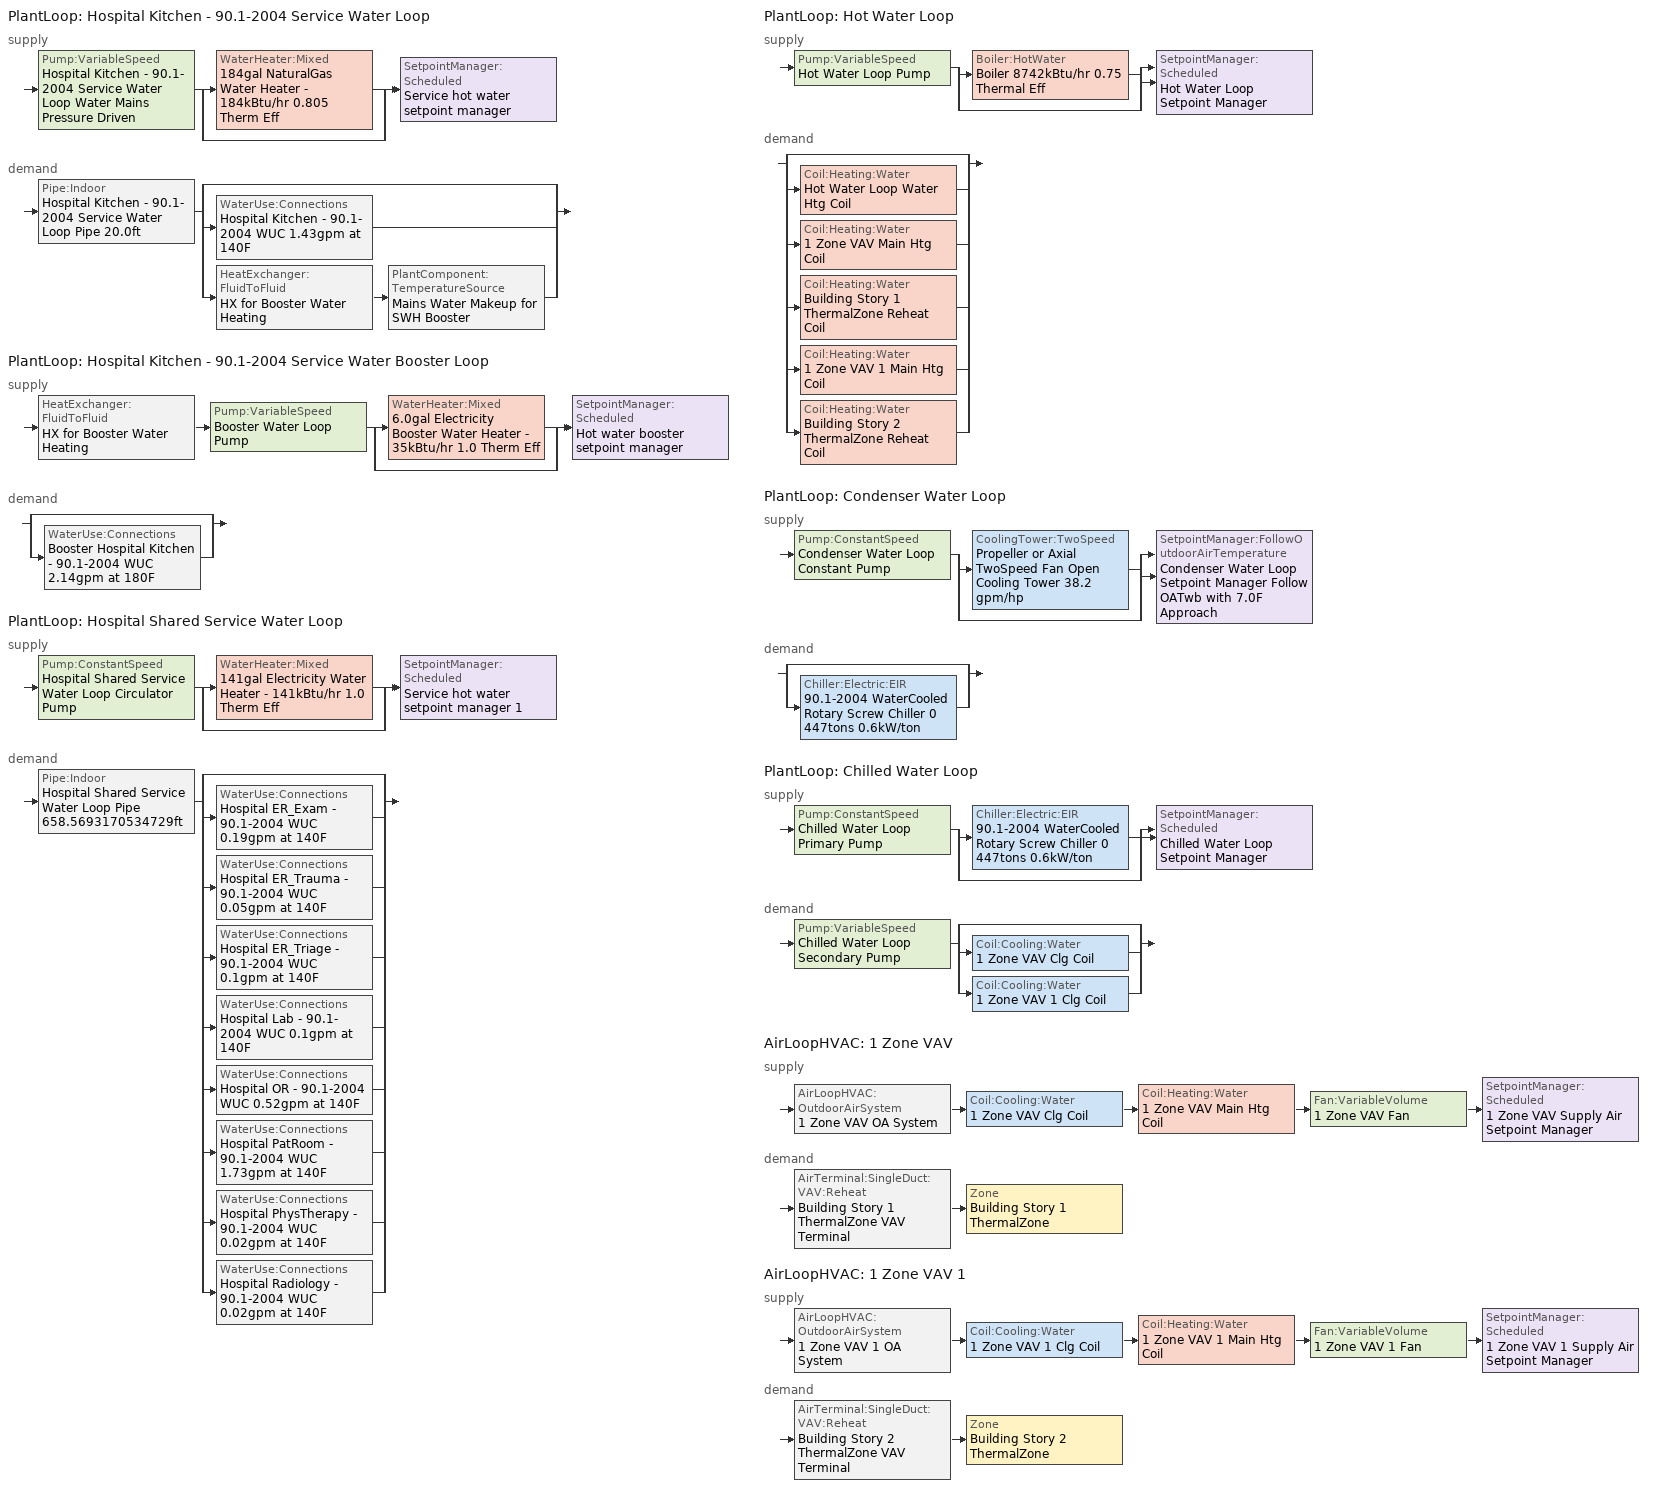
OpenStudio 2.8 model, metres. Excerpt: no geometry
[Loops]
PlantLoop 'Hospital Kitchen - 90.1-2004 Service Water Loop'
 supply: Pump:VariableSpeed 'Hospital Kitchen - 90.1-2004 Service Water Loop Water Mains Pressure Driven' > split
  | WaterHeater:Mixed '184gal NaturalGas Water Heater - 184kBtu/hr 0.805 Therm Eff'
  | bypass
  join > SetpointManager:Scheduled 'Service hot water setpoint manager'
 demand: Pipe:Indoor 'Hospital Kitchen - 90.1-2004 Service Water Loop Pipe 20.0ft' > split
  | bypass
  | WaterUse:Connections 'Hospital Kitchen - 90.1-2004 WUC 1.43gpm at 140F'
  | HeatExchanger:FluidToFluid 'HX for Booster Water Heating' > PlantComponent:TemperatureSource 'Mains Water Makeup for SWH Booster'
PlantLoop 'Hospital Kitchen - 90.1-2004 Service Water Booster Loop'
 supply: HeatExchanger:FluidToFluid 'HX for Booster Water Heating' > Pump:VariableSpeed 'Booster Water Loop Pump' > split
  | WaterHeater:Mixed '6.0gal Electricity Booster Water Heater - 35kBtu/hr 1.0 Therm Eff'
  | bypass
  join > SetpointManager:Scheduled 'Hot water booster setpoint manager'
 demand: split
  | bypass
  | WaterUse:Connections 'Booster Hospital Kitchen - 90.1-2004 WUC 2.14gpm at 180F'
PlantLoop 'Hospital Shared Service Water Loop'
 supply: Pump:ConstantSpeed 'Hospital Shared Service Water Loop Circulator Pump' > split
  | WaterHeater:Mixed '141gal Electricity Water Heater - 141kBtu/hr 1.0 Therm Eff'
  | bypass
  join > SetpointManager:Scheduled 'Service hot water setpoint manager 1'
 demand: Pipe:Indoor 'Hospital Shared Service Water Loop Pipe 658.5693170534729ft' > split
  | bypass
  | WaterUse:Connections 'Hospital ER_Exam - 90.1-2004 WUC 0.19gpm at 140F'
  | WaterUse:Connections 'Hospital ER_Trauma - 90.1-2004 WUC 0.05gpm at 140F'
  | WaterUse:Connections 'Hospital ER_Triage - 90.1-2004 WUC 0.1gpm at 140F'
  | WaterUse:Connections 'Hospital Lab - 90.1-2004 WUC 0.1gpm at 140F'
  | WaterUse:Connections 'Hospital OR - 90.1-2004 WUC 0.52gpm at 140F'
  | WaterUse:Connections 'Hospital PatRoom - 90.1-2004 WUC 1.73gpm at 140F'
  | WaterUse:Connections 'Hospital PhysTherapy - 90.1-2004 WUC 0.02gpm at 140F'
  | WaterUse:Connections 'Hospital Radiology - 90.1-2004 WUC 0.02gpm at 140F'
PlantLoop 'Hot Water Loop'
 supply: Pump:VariableSpeed 'Hot Water Loop Pump' > split
  | Boiler:HotWater 'Boiler 8742kBtu/hr 0.75 Thermal Eff'
  | bypass
  join > SetpointManager:Scheduled 'Hot Water Loop Setpoint Manager'
 demand: split
  | bypass
  | Coil:Heating:Water 'Hot Water Loop Water Htg Coil'
  | Coil:Heating:Water '1 Zone VAV Main Htg Coil'
  | Coil:Heating:Water 'Building Story 1 ThermalZone Reheat Coil'
  | Coil:Heating:Water '1 Zone VAV 1 Main Htg Coil'
  | Coil:Heating:Water 'Building Story 2 ThermalZone Reheat Coil'
PlantLoop 'Condenser Water Loop'
 supply: Pump:ConstantSpeed 'Condenser Water Loop Constant Pump' > split
  | CoolingTower:TwoSpeed 'Propeller or Axial TwoSpeed Fan Open Cooling Tower 38.2 gpm/hp'
  | bypass
  join > SetpointManager:FollowOutdoorAirTemperature 'Condenser Water Loop Setpoint Manager Follow OATwb with 7.0F Approach'
 demand: split
  | bypass
  | Chiller:Electric:EIR '90.1-2004 WaterCooled  Rotary Screw Chiller 0 447tons 0.6kW/ton'
PlantLoop 'Chilled Water Loop'
 supply: Pump:ConstantSpeed 'Chilled Water Loop Primary Pump' > split
  | Chiller:Electric:EIR '90.1-2004 WaterCooled  Rotary Screw Chiller 0 447tons 0.6kW/ton'
  | bypass
  join > SetpointManager:Scheduled 'Chilled Water Loop Setpoint Manager'
 demand: Pump:VariableSpeed 'Chilled Water Loop Secondary Pump' > split
  | bypass
  | Coil:Cooling:Water '1 Zone VAV Clg Coil'
  | Coil:Cooling:Water '1 Zone VAV 1 Clg Coil'
AirLoopHVAC '1 Zone VAV'
 supply: AirLoopHVAC:OutdoorAirSystem '1 Zone VAV OA System' > Coil:Cooling:Water '1 Zone VAV Clg Coil' > Coil:Heating:Water '1 Zone VAV Main Htg Coil' > Fan:VariableVolume '1 Zone VAV Fan' > SetpointManager:Scheduled '1 Zone VAV Supply Air Setpoint Manager'
 demand: AirTerminal:SingleDuct:VAV:Reheat 'Building Story 1 ThermalZone VAV Terminal' > Zone 'Building Story 1 ThermalZone'
AirLoopHVAC '1 Zone VAV 1'
 supply: AirLoopHVAC:OutdoorAirSystem '1 Zone VAV 1 OA System' > Coil:Cooling:Water '1 Zone VAV 1 Clg Coil' > Coil:Heating:Water '1 Zone VAV 1 Main Htg Coil' > Fan:VariableVolume '1 Zone VAV 1 Fan' > SetpointManager:Scheduled '1 Zone VAV 1 Supply Air Setpoint Manager'
 demand: AirTerminal:SingleDuct:VAV:Reheat 'Building Story 2 ThermalZone VAV Terminal' > Zone 'Building Story 2 ThermalZone'
[Construction]
Uninsulated copper pipe 0.75in type L: Copper pipe 0.75in type L
Uninsulated copper pipe 0.75in type L 1: Copper pipe 0.75in type L 1
[Material] Roughness=Smooth; Thickness {m}=0.001143; Conductivity {W/m-K}=386; Density {kg/m3}=8906.27; Specific Heat {J/kg-K}=385.1856; Thermal Absorptance=0.9; Solar Absorptance=0.7; Visible Absorptance=0.7
Copper pipe 0.75in type L; Copper pipe 0.75in type L 1
[WaterUse:Connections]
Name | Water Use Equipment Name 1
Hospital ER_Exam - 90.1-2004 WUC 0.19gpm at 140F | Hospital ER_Exam - 90.1-2004 Service Water Use 0.19gpm at 140F
Hospital ER_Trauma - 90.1-2004 WUC 0.05gpm at 140F | Hospital ER_Trauma - 90.1-2004 Service Water Use 0.05gpm at 140F
Hospital ER_Triage - 90.1-2004 WUC 0.1gpm at 140F | Hospital ER_Triage - 90.1-2004 Service Water Use 0.1gpm at 140F
Booster Hospital Kitchen - 90.1-2004 WUC 2.14gpm at 180F | Booster Hospital Kitchen - 90.1-2004 Service Water Use 2.14gpm at 180F
Hospital Kitchen - 90.1-2004 WUC 1.43gpm at 140F | Hospital Kitchen - 90.1-2004 Service Water Use 1.43gpm at 140F
Hospital Lab - 90.1-2004 WUC 0.1gpm at 140F | Hospital Lab - 90.1-2004 Service Water Use 0.1gpm at 140F
Hospital OR - 90.1-2004 WUC 0.52gpm at 140F | Hospital OR - 90.1-2004 Service Water Use 0.52gpm at 140F
Hospital PatRoom - 90.1-2004 WUC 1.73gpm at 140F | Hospital PatRoom - 90.1-2004 Service Water Use 1.73gpm at 140F
Hospital PhysTherapy - 90.1-2004 WUC 0.02gpm at 140F | Hospital PhysTherapy - 90.1-2004 Service Water Use 0.02gpm at 140F
Hospital Radiology - 90.1-2004 WUC 0.02gpm at 140F | Hospital Radiology - 90.1-2004 Service Water Use 0.02gpm at 140F
[WaterUse:Equipment:Definition] Sensible Fraction Schedule=Fraction Sensible - 0.2; Latent Fraction Schedule=Fraction Latent - 0.05
Name | Peak Flow Rate {m3/s} | Target Temperature Schedule
Hospital ER_Exam - 90.1-2004 Service Water Use Def 0.19gpm | 1.19498e-05 | Mixed Water At Faucet Temp - 140F
Hospital ER_Trauma - 90.1-2004 Service Water Use Def 0.05gpm | 3.01763e-06 | Mixed Water At Faucet Temp - 140F 1
Hospital ER_Triage - 90.1-2004 Service Water Use Def 0.1gpm | 6.03526e-06 | Mixed Water At Faucet Temp - 140F 2
Booster Hospital Kitchen - 90.1-2004 Service Water Use Def 2.14gpm | 0.000134924 | Mixed Water At Faucet Temp - 180F
Hospital Kitchen - 90.1-2004 Service Water Use Def 1.43gpm | 8.99495e-05 | Mixed Water At Faucet Temp - 140F 3
Hospital Lab - 90.1-2004 Service Water Use Def 0.1gpm | 5.99714e-06 | Mixed Water At Faucet Temp - 140F 4
Hospital OR - 90.1-2004 Service Water Use Def 0.52gpm | 3.29525e-05 | Mixed Water At Faucet Temp - 140F 5
Hospital PatRoom - 90.1-2004 Service Water Use Def 1.73gpm | 0.000109281 | Mixed Water At Faucet Temp - 140F 6
Hospital PhysTherapy - 90.1-2004 Service Water Use Def 0.02gpm | 1.48824e-06 | Mixed Water At Faucet Temp - 140F 7
Hospital Radiology - 90.1-2004 Service Water Use Def 0.02gpm | 1.49674e-06 | Mixed Water At Faucet Temp - 140F 8
[WaterUse:Equipment]
Name | Water Use Equipment Definition | Flow Rate Fraction Schedule
Hospital ER_Exam - 90.1-2004 Service Water Use 0.19gpm at 140F | Hospital ER_Exam - 90.1-2004 Service Water Use Def 0.19gpm | Hospital BLDG_SWH_EXTD_SCH
Hospital ER_Trauma - 90.1-2004 Service Water Use 0.05gpm at 140F | Hospital ER_Trauma - 90.1-2004 Service Water Use Def 0.05gpm | Hospital BLDG_SWH_EXTD_SCH
Hospital ER_Triage - 90.1-2004 Service Water Use 0.1gpm at 140F | Hospital ER_Triage - 90.1-2004 Service Water Use Def 0.1gpm | Hospital BLDG_SWH_EXTD_SCH
Booster Hospital Kitchen - 90.1-2004 Service Water Use 2.14gpm at 180F | Booster Hospital Kitchen - 90.1-2004 Service Water Use Def 2.14gpm | Hospital BLDG_SWH_EXTD_SCH
Hospital Kitchen - 90.1-2004 Service Water Use 1.43gpm at 140F | Hospital Kitchen - 90.1-2004 Service Water Use Def 1.43gpm | Hospital BLDG_SWH_EXTD_SCH
Hospital Lab - 90.1-2004 Service Water Use 0.1gpm at 140F | Hospital Lab - 90.1-2004 Service Water Use Def 0.1gpm | Hospital BLDG_SWH_SCH
Hospital OR - 90.1-2004 Service Water Use 0.52gpm at 140F | Hospital OR - 90.1-2004 Service Water Use Def 0.52gpm | Hospital BLDG_SWH_SCH
Hospital PatRoom - 90.1-2004 Service Water Use 1.73gpm at 140F | Hospital PatRoom - 90.1-2004 Service Water Use Def 1.73gpm | Hospital BLDG_SWH_EXTD_SCH
Hospital PhysTherapy - 90.1-2004 Service Water Use 0.02gpm at 140F | Hospital PhysTherapy - 90.1-2004 Service Water Use Def 0.02gpm | Hospital BLDG_SWH_SCH
Hospital Radiology - 90.1-2004 Service Water Use 0.02gpm at 140F | Hospital Radiology - 90.1-2004 Service Water Use Def 0.02gpm | Hospital BLDG_SWH_EXTD_SCH
[PlantLoop] Glycol Concentration=0; Plant Loop Volume {m3}=Autocalculate; Load Distribution Scheme=Optimal
Name | Maximum Loop Temperature {C} | Minimum Loop Temperature {C} | Fluid Type | Common Pipe Simulation
Hospital Kitchen - 90.1-2004 Service Water Loop; Hospital Shared Service Water Loop | 60 | 10
Hospital Kitchen - 90.1-2004 Service Water Booster Loop
Hot Water Loop |  | 10 | Water
Condenser Water Loop | 80 | 5
Chilled Water Loop | 40 | 1 |  | CommonPipe
[Sizing:Plant] Sizing Option=NonCoincident; Zone Timesteps in Averaging Window=1; Coincident Sizing Factor Mode=None
Name | Loop Type | Design Loop Exit Temperature {C} | Loop Design Temperature Difference {deltaC}
Hospital Kitchen - 90.1-2004 Service Water Loop; Hospital Shared Service Water Loop | Heating | 60 | 5
Hospital Kitchen - 90.1-2004 Service Water Booster Loop | Heating | 82.2222 | 5
Hot Water Loop | Heating | 82.2222 | 11.1111
Condenser Water Loop | Condenser | 29.4444 | 5.55556
Chilled Water Loop | Cooling | 6.66667 | 5.61111
[SetpointManager:Scheduled] Control Variable=Temperature
Name | Schedule | Setpoint Node or NodeList
Service hot water setpoint manager | Service Water Loop Temp - 140F | Hospital Kitchen - 90.1-2004 Service Water Loop Supply Outlet Node
Hot water booster setpoint manager | Service Water Booster Temp - 180.00000000000006F | Hospital Kitchen - 90.1-2004 Service Water Booster Loop Supply Outlet Node
Service hot water setpoint manager 1 | Service Water Loop Temp - 140F 1 | Hospital Shared Service Water Loop Supply Outlet Node
Hot Water Loop Setpoint Manager | Hot Water Loop Temp - 180F | Hot Water Loop Supply Outlet Node
Chilled Water Loop Setpoint Manager | Chilled Water Loop Temp - 44F | Chilled Water Loop Supply Outlet Node
1 Zone VAV Supply Air Setpoint Manager | Supply Air Temp - 55.0F | 1 Zone VAV Supply Outlet Node
1 Zone VAV 1 Supply Air Setpoint Manager | Supply Air Temp - 55.0F 1 | 1 Zone VAV 1 Supply Outlet Node
[Pump:VariableSpeed] Skin Loss Radiative Fraction=0.5; Design Power Sizing Method=PowerPerFlowPerPressure; Design Electric Power per Unit Flow Rate {W/(m3/s)}=348701.1; Design Shaft Power per Unit Flow Rate per Unit Head {W-s/m3-Pa}=1.28205; Design Minimum Flow Rate Fraction=0
Name | Rated Pump Head {Pa} | Motor Efficiency | Pump Control Type | Rated Power Consumption {W} | Minimum Flow Rate {m3/s} | Fraction of Motor Inefficiencies to Fluid Stream | Coefficient 1 of the Part Load Performance Curve | Coefficient 2 of the Part Load Performance Curve | Coefficient 3 of the Part Load Performance Curve | Coefficient 4 of the Part Load Performance Curve
Hospital Kitchen - 90.1-2004 Service Water Loop Water Mains Pressure Driven | 0.001 | 0.825 | Continuous
Booster Water Loop Pump | 0 | 1 | Continuous | 0 | 0
Hot Water Loop Pump | 179344 | 0.91 | Intermittent
Chilled Water Loop Secondary Pump | 134508 | 0.91 | Intermittent |  |  | 0 | 0 | 0.0205 | 0.4101 | 0.5753
[WaterHeater:Mixed] Deadband Temperature Difference {deltaC}=2; Heater Control Type=Cycle; Off Cycle Parasitic Fuel Consumption Rate {W}=0; Off Cycle Parasitic Heat Fraction to Tank=0; On Cycle Parasitic Fuel Consumption Rate {W}=0; On Cycle Parasitic Heat Fraction to Tank=0; Ambient Temperature Indicator=Schedule; Use Side Effectiveness=1; Source Side Effectiveness=1; Use Side Design Flow Rate {m3/s}=autosize; Source Side Design Flow Rate {m3/s}=autosize; Indirect Water Heating Recovery Time {hr}=1.5; Source Side Flow Control Mode=IndirectHeatPrimarySetpoint
Name | Tank Volume {m3} | Setpoint Temperature Schedule | Maximum Temperature Limit {C} | Heater Maximum Capacity {W} | Heater Fuel Type | Heater Thermal Efficiency | Off Cycle Parasitic Fuel Type | On Cycle Parasitic Fuel Type | Ambient Temperature Schedule | Off Cycle Loss Coefficient to Ambient Temperature {W/K} | On Cycle Loss Coefficient to Ambient Temperature {W/K}
184gal NaturalGas Water Heater - 184kBtu/hr 0.805 Therm Eff | 0.697019 | Service Water Loop Temp - 140F | 60 | 53964 | NaturalGas | 0.805419 | NaturalGas | NaturalGas | Water Heater Ambient Temp Schedule - 71.6f | 9.39882 | 9.39882
6.0gal Electricity Booster Water Heater - 35kBtu/hr 1.0 Therm Eff | 0.0227125 | Service Water Booster Temp - 180.00000000000006F | 82.2222 | 10361.1 | Electricity | 1 | Electricity | Electricity | Water Heater Ambient Temp Schedule - 71.6 | 2.26162 | 2.26162
141gal Electricity Water Heater - 141kBtu/hr 1.0 Therm Eff | 0.533809 | Service Water Loop Temp - 140F 1 | 60 | 41328.1 | Electricity | 1 | Electricity | Electricity | Water Heater Ambient Temp Schedule - 71.6f 1 | 3.28294 | 3.28294
[Pipe:Indoor] Environment Type=Schedule; Pipe Inside Diameter {m}=0.019939
Name | Construction | Ambient Temperature Schedule | Ambient Air Velocity Schedule | Pipe Length {m}
Hospital Kitchen - 90.1-2004 Service Water Loop Pipe 20.0ft | Uninsulated copper pipe 0.75in type L | Hospital Kitchen - 90.1-2004 Service Water Loop Piping Air Temp - 70F | Hospital Kitchen - 90.1-2004 Service Water Loop Piping Air Velocity - 0.67mph | 6.096
Hospital Shared Service Water Loop Pipe 658.5693170534729ft | Uninsulated copper pipe 0.75in type L 1 | Hospital Shared Service Water Loop Piping Air Temp - 70F | Hospital Shared Service Water Loop Piping Air Velocity - 0.67mph | 200.732
[HeatExchanger:FluidToFluid]
HX for Booster Water Heating: Loop Demand Side Design Flow Rate {m3/s}=autosize; Loop Supply Side Design Flow Rate {m3/s}=autosize; Heat Exchange Model Type=Ideal; Heat Exchanger U-Factor Times Area Value {W/K}=autosize; Control Type=UncontrolledOn; Minimum Temperature Difference to Activate Heat Exchanger {deltaC}=0.01; Heat Transfer Metering End Use Type=LoopToLoop; Component Override Cooling Control Temperature Mode=Loop; Sizing Factor=1; Operation Minimum Temperature Limit {C}=0; Operation Maximum Temperature Limit {C}=100
[PlantComponent:TemperatureSource]
Mains Water Makeup for SWH Booster: Design Volume Flow Rate {m3/s}=autosize; Temperature Specification Type=Scheduled; Source Temperature {C}=8; Source Temperature Schedule=Mains Water Temperature
[Pump:ConstantSpeed] Rated Flow Rate {m3/s}=autosize; Rated Power Consumption {W}=autosize; Fraction of Motor Inefficiencies to Fluid Stream=0; Pump Control Type=Intermittent; Design Power Sizing Method=PowerPerFlowPerPressure; Design Electric Power per Unit Flow Rate {W/(m3/s)}=348701.1; Design Shaft Power per Unit Flow Rate per Unit Head {W-s/m3-Pa}=1.28205
Name | Rated Pump Head {Pa} | Motor Efficiency
Hospital Shared Service Water Loop Circulator Pump | 29890.7 | 0.825
Condenser Water Loop Constant Pump | 148557 | 0.924
Chilled Water Loop Primary Pump | 44836 | 0.895
[Sizing:Zone] Zone Cooling Design Supply Air Temperature Input Method=SupplyAirTemperature; Zone Cooling Design Supply Air Temperature Difference {deltaC}=11.11; Zone Heating Design Supply Air Temperature Input Method=SupplyAirTemperature; Zone Heating Design Supply Air Temperature Difference {deltaC}=11.11; Zone Heating Design Supply Air Humidity Ratio {kg-H2O/kg-air}=0.008; Heating Design Air Flow Method=DesignDay; Account for Dedicated Outdoor Air System=No; Dedicated Outdoor Air System Control Strategy=NeutralSupplyAir; Dedicated Outdoor Air Low Setpoint Temperature for Design {C}=autosize; Dedicated Outdoor Air High Setpoint Temperature for Design {C}=autosize
Name | Zone Cooling Design Supply Air Temperature {C} | Zone Heating Design Supply Air Temperature {C} | Zone Cooling Design Supply Air Humidity Ratio {kg-H2O/kg-air} | Cooling Design Air Flow Method
Building Story 1 ThermalZone; Building Story 2 ThermalZone | 12.7778 | 40 | 0.0085 | DesignDayWithLimit
Building Story 3 ThermalZone | 13.8889 | 50 | 0.008 | DesignDay
[Zone equipment]
Building Story 1 ThermalZone: Building Story 1 ThermalZone VAV Terminal
Building Story 2 ThermalZone: Building Story 2 ThermalZone VAV Terminal
Building Story 3 ThermalZone: Building Story 3 ThermalZone PTAC
[Boiler:HotWater]
Boiler 8742kBtu/hr 0.75 Thermal Eff: Fuel Type=NaturalGas; Nominal Thermal Efficiency=0.75; Efficiency Curve Temperature Evaluation Variable=LeavingBoiler; Normalized Boiler Efficiency Curve=Boiler with No Minimum Turndown; Design Water Outlet Temperature {C}=82.2222; Minimum Part Load Ratio=0; Maximum Part Load Ratio=1.2; Optimum Part Load Ratio=1; Water Outlet Upper Temperature Limit {C}=95; Boiler Flow Mode=LeavingSetpointModulated; Parasitic Electric Load {W}=0; Sizing Factor=1
[Fan:ConstantVolume]
Building Story 3 ThermalZone PTAC Fan: Availability Schedule=Always On Discrete; Fan Total Efficiency=0.1595; Pressure Rise {Pa}=331.288; Maximum Flow Rate {m3/s}=AutoSize; Motor Efficiency=0.29; Motor In Airstream Fraction=1
[Coil:Heating:Water] Availability Schedule=Always On Discrete; Rated Inlet Water Temperature {C}=82.2222; Rated Outlet Water Temperature {C}=71.1111
Name | Rated Inlet Air Temperature {C} | Rated Outlet Air Temperature {C}
Hot Water Loop Water Htg Coil | 16.6 | 32.2
1 Zone VAV Main Htg Coil; 1 Zone VAV 1 Main Htg Coil | 7.22222 | 12.7778
Building Story 1 ThermalZone Reheat Coil; Building Story 2 ThermalZone Reheat Coil | 12.7778 | 40
[Controller:WaterCoil] Minimum Actuated Flow {m3/s}=0
Name | Water Coil | Action | Controller Convergence Tolerance {deltaC}
Hot Water Loop Water Htg Coil Controller | Hot Water Loop Water Htg Coil | Normal | 0.0001
1 Zone VAV Main Htg Coil Controller | 1 Zone VAV Main Htg Coil | Normal | 0.0001
1 Zone VAV Clg Coil Controller | 1 Zone VAV Clg Coil | Reverse
Building Story 1 ThermalZone Reheat Coil Controller | Building Story 1 ThermalZone Reheat Coil | Normal | 0.0001
1 Zone VAV 1 Main Htg Coil Controller | 1 Zone VAV 1 Main Htg Coil | Normal | 0.0001
1 Zone VAV 1 Clg Coil Controller | 1 Zone VAV 1 Clg Coil | Reverse
Building Story 2 ThermalZone Reheat Coil Controller | Building Story 2 ThermalZone Reheat Coil | Normal | 0.0001
[Coil:Cooling:DX:SingleSpeed]
Building Story 3 ThermalZone PTAC 1spd DX AC Clg Coil 2416kBtu/hr 9.3EER: Availability Schedule=Always On Discrete; Rated Total Cooling Capacity {W}=autosize; Rated Sensible Heat Ratio=autosize; Rated COP {W/W}=3.23448; Rated Air Flow Rate {m3/s}=autosize; Rated Evaporator Fan Power Per Volume Flow Rate {W/(m3/s)}=773.3; Total Cooling Capacity Function of Temperature Curve=PSZ-Fine Storage DX Coil Cap-FT; Total Cooling Capacity Function of Flow Fraction Curve=DX Coil Cap-FF; Energy Input Ratio Function of Temperature Curve=PSZ-AC DX Coil EIR-FT; Energy Input Ratio Function of Flow Fraction Curve=Split DX Coil EIR-FF; Part Load Fraction Correlation Curve=HPACCOOLPLFFPLR; Condenser Type=AirCooled; Evaporative Condenser Effectiveness=0; Evaporative Condenser Air Flow Rate {m3/s}=Autosize; Evaporative Condenser Pump Rated Power Consumption {W}=Autosize; Crankcase Heater Capacity {W}=0; Maximum Outdoor Dry-Bulb Temperature for Crankcase Heater Operation {C}=0; Basin Heater Capacity {W/K}=0; Basin Heater Setpoint Temperature {C}=10
[ZoneHVAC:PackagedTerminalAirConditioner]
Building Story 3 ThermalZone PTAC: Availability Schedule=Always On Discrete; Supply Air Flow Rate During Cooling Operation {m3/s}=Autosize; Supply Air Flow Rate During Heating Operation {m3/s}=Autosize; Supply Air Flow Rate When No Cooling or Heating is Needed {m3/s}=Autosize; Outdoor Air Flow Rate During Cooling Operation {m3/s}=Autosize; Outdoor Air Flow Rate During Heating Operation {m3/s}=Autosize; Outdoor Air Flow Rate When No Cooling or Heating is Needed {m3/s}=Autosize; Supply Air Fan=Building Story 3 ThermalZone PTAC Fan; Heating Coil=Hot Water Loop Water Htg Coil; Cooling Coil=Building Story 3 ThermalZone PTAC 1spd DX AC Clg Coil 2416kBtu/hr 9.3EER; Fan Placement=DrawThrough; Supply Air Fan Operating Mode Schedule=Always On Discrete
[SetpointManager:FollowOutdoorAirTemperature]
Condenser Water Loop Setpoint Manager Follow OATwb with 7.0F Approach: Control Variable=Temperature; Reference Temperature Type=OutdoorAirWetBulb; Offset Temperature Difference {deltaC}=3.88889; Maximum Setpoint Temperature {C}=29.4444; Minimum Setpoint Temperature {C}=21.1111; Setpoint Node or NodeList=Condenser Water Loop Supply Outlet Node
[CoolingTower:TwoSpeed]
Propeller or Axial TwoSpeed Fan Open Cooling Tower 38.2 gpm/hp: Design Water Flow Rate {m3/s}=autosize; High Fan Speed Air Flow Rate {m3/s}=autosize; High Fan Speed Fan Power {W}=24112; High Fan Speed U-Factor Times Area Value {W/K}=autosize; Low Fan Speed Air Flow Rate {m3/s}=AutoSize; Low Fan Speed Fan Power {W}=7233.6; Low Fan Speed U-Factor Times Area Value {W/K}=AutoSize; Number of Cells=1; Sizing Factor=1; Design Inlet Air Dry-Bulb Temperature {C}=35; Design Inlet Air Wet-Bulb Temperature {C}=25.6; Design Approach Temperature {deltaC}=autosize; Design Range Temperature {deltaC}=autosize
[Chiller:Electric:EIR]
90.1-2004 WaterCooled  Rotary Screw Chiller 0 447tons 0.6kW/ton: Reference Capacity {W}=Autosize; Reference COP {W/W}=5.50391; Reference Leaving Chilled Water Temperature {C}=6.66667; Reference Entering Condenser Fluid Temperature {C}=35; Cooling Capacity Function of Temperature Curve=ChlrWtrPosDispPathAAllQRatio_fTchwsTcwsSI; Electric Input to Cooling Output Ratio Function of Temperature Curve=ChlrWtrPosDispPathAAllEIRRatio_fTchwsTcwsSI; Electric Input to Cooling Output Ratio Function of Part Load Ratio Curve=ChlrWtrPosDispPathAAllEIRRatio_fQRatio; Minimum Part Load Ratio=0.15; Maximum Part Load Ratio=1; Optimum Part Load Ratio=1; Minimum Unloading Ratio=0.25; Condenser Type=WaterCooled; Leaving Chilled Water Lower Temperature Limit {C}=2.22222; Chiller Flow Mode=ConstantFlow; Design Heat Recovery Water Flow Rate {m3/s}=0; Sizing Factor=1; Basin Heater Capacity {W/K}=0; Basin Heater Setpoint Temperature {C}=10
[AirLoopHVAC] Design Supply Air Flow Rate {m3/s}=AutoSize
Name | Availability Schedule
1 Zone VAV | 1 Zone VAV Occ Sch
1 Zone VAV 1 | 1 Zone VAV 1 Occ Sch
[Sizing:System] Type of Load to Size On=Sensible; Design Outdoor Air Flow Rate {m3/s}=Autosize; Central Heating Maximum System Air Flow Ratio=0.3; Preheat Design Temperature {C}=7.22222; Preheat Design Humidity Ratio {kg-H2O/kg-Air}=0.008; Precool Design Temperature {C}=12.7778; Precool Design Humidity Ratio {kg-H2O/kg-Air}=0.008; Central Cooling Design Supply Air Temperature {C}=12.7778; Central Heating Design Supply Air Temperature {C}=12.7778; Sizing Option=Coincident; 100% Outdoor Air in Cooling=No; 100% Outdoor Air in Heating=No; Central Cooling Design Supply Air Humidity Ratio {kg-H2O/kg-Air}=0.0085; Central Heating Design Supply Air Humidity Ratio {kg-H2O/kg-Air}=0.008; Cooling Design Air Flow Method=DesignDay; Cooling Design Air Flow Rate {m3/s}=0; Heating Design Air Flow Method=DesignDay; Heating Design Air Flow Rate {m3/s}=0; System Outdoor Air Method=ZoneSum; Zone Maximum Outdoor Air Fraction=1; Cooling Supply Air Flow Rate Per Floor Area {m3/s-m2}=0.00996765; Cooling Fraction of Autosized Cooling Supply Air Flow Rate=1; Cooling Supply Air Flow Rate Per Unit Cooling Capacity {m3/s-W}=3.94755e-05; Heating Supply Air Flow Rate Per Floor Area {m3/s-m2}=0.00996765; Heating Fraction of Autosized Heating Supply Air Flow Rate=1; Heating Fraction of Autosized Cooling Supply Air Flow Rate=1; Heating Supply Air Flow Rate Per Unit Heating Capacity {m3/s-W}=3.15882e-05; Cooling Design Capacity Method=CoolingDesignCapacity; Cooling Design Capacity {W}=autosize; Cooling Design Capacity Per Floor Area {W/m2}=234.7; Fraction of Autosized Cooling Design Capacity=1; Heating Design Capacity Method=HeatingDesignCapacity; Heating Design Capacity {W}=autosize; Heating Design Capacity Per Floor Area {W/m2}=157; Fraction of Autosized Heating Design Capacity=1; Central Cooling Capacity Control Method=OnOff
1 Zone VAV; 1 Zone VAV 1
[Fan:VariableVolume] Availability Schedule=Always On Discrete; Pressure Rise {Pa}=1389.92; Maximum Flow Rate {m3/s}=Autosize; Fan Power Minimum Flow Rate Input Method=Fraction; Fan Power Minimum Flow Fraction=0.1; Fan Power Minimum Air Flow Rate {m3/s}=0; Motor In Airstream Fraction=1; Fan Power Coefficient 1=0.027828; Fan Power Coefficient 2=0.026583; Fan Power Coefficient 3=-0.087069; Fan Power Coefficient 4=1.03092; Fan Power Coefficient 5=0
Name | Fan Total Efficiency | Motor Efficiency
1 Zone VAV Fan | 0.6045 | 0.93
1 Zone VAV 1 Fan | 0.6175 | 0.95
[Coil:Cooling:Water] Availability Schedule=Always On Discrete; Design Inlet Water Temperature {C}=Autosize; Heat Exchanger Configuration=CrossFlow
1 Zone VAV Clg Coil; 1 Zone VAV 1 Clg Coil
[Controller:OutdoorAir] Minimum Outdoor Air Flow Rate {m3/s}=autosize; Maximum Outdoor Air Flow Rate {m3/s}=Autosize; Economizer Control Type=NoEconomizer; Economizer Control Action Type=ModulateFlow; Economizer Maximum Limit Dry-Bulb Temperature {C}=28; Economizer Maximum Limit Enthalpy {J/kg}=64000; Lockout Type=LockoutWithCompressor; Minimum Limit Type=FixedMinimum; High Humidity Control=No; Heat Recovery Bypass Control Type=BypassWhenWithinEconomizerLimits
Name | Minimum Outdoor Air Schedule | Controller Mechanical Ventilation
1 Zone VAV OA Controller | 1 Zone VAV Occ Sch | 1 Zone VAV Vent Controller
1 Zone VAV 1 OA Controller | 1 Zone VAV 1 Occ Sch | 1 Zone VAV 1 Vent Controller
[Controller:MechanicalVentilation] Availability Schedule=Always On Discrete; System Outdoor Air Method=VentilationRateProcedure
1 Zone VAV Vent Controller; 1 Zone VAV 1 Vent Controller
[AirLoopHVAC:OutdoorAirSystem]
Name | Controller
1 Zone VAV OA System | 1 Zone VAV OA Controller
1 Zone VAV 1 OA System | 1 Zone VAV 1 OA Controller
[AirTerminal:SingleDuct:VAV:Reheat] Availability Schedule=Always On Discrete; Maximum Air Flow Rate {m3/s}=AutoSize; Zone Minimum Air Flow Input Method=Constant; Fixed Minimum Air Flow Rate {m3/s}=0; Maximum Hot Water or Steam Flow Rate {m3/s}=AutoSize; Minimum Hot Water or Steam Flow Rate {m3/s}=0; Convergence Tolerance=0.001; Damper Heating Action=Normal; Maximum Flow per Zone Floor Area During Reheat {m3/s-m2}=AutoSize; Maximum Flow Fraction During Reheat=0.5; Maximum Reheat Air Temperature {C}=40; Control For Outdoor Air=No
Name | Constant Minimum Air Flow Fraction | Reheat Coil
Building Story 1 ThermalZone VAV Terminal | 0.3 | Building Story 1 ThermalZone Reheat Coil
Building Story 2 ThermalZone VAV Terminal | 0.7 | Building Story 2 ThermalZone Reheat Coil
[Schedule:Ruleset]
Hospital BLDG_SWH_EXTD_SCH: Default Day Schedule=Hospital BLDG_SWH_EXTD_SCH Default; Summer Design Day Schedule=Hospital BLDG_SWH_EXTD_SCH Summer Design Day; Winter Design Day Schedule=Hospital BLDG_SWH_EXTD_SCH Winter Design Day
Fraction Sensible - 0.2: Default Day Schedule=Fraction Sensible - 0.2 Default
Fraction Latent - 0.05: Default Day Schedule=Fraction Latent - 0.05 Default
Mixed Water At Faucet Temp - 140F: Default Day Schedule=Mixed Water At Faucet Temp - 140F Default
Mixed Water At Faucet Temp - 140F 1: Default Day Schedule=Mixed Water At Faucet Temp - 140F Default 1
Mixed Water At Faucet Temp - 140F 2: Default Day Schedule=Mixed Water At Faucet Temp - 140F Default 2
Mixed Water At Faucet Temp - 180F: Default Day Schedule=Mixed Water At Faucet Temp - 180F Default
Mixed Water At Faucet Temp - 140F 3: Default Day Schedule=Mixed Water At Faucet Temp - 140F Default 3
Service Water Loop Temp - 140F: Default Day Schedule=Service Water Loop Temp - 140F Default
Water Heater Ambient Temp Schedule - 71.6f: Default Day Schedule=Water Heater Ambient Temp Schedule - 71.6f Default
Hospital Kitchen - 90.1-2004 Service Water Loop Piping Air Temp - 70F: Default Day Schedule=Hospital Kitchen - 90.1-2004 Service Water Loop Piping Air Temp - 70F Default
Hospital Kitchen - 90.1-2004 Service Water Loop Piping Air Velocity - 0.67mph: Default Day Schedule=Hospital Kitchen - 90.1-2004 Service Water Loop Piping Air Velocity - 0.67mph Default
Service Water Booster Temp - 180.00000000000006F: Default Day Schedule=Service Water Booster Temp - 180.00000000000006F Default
Water Heater Ambient Temp Schedule - 71.6: Default Day Schedule=Water Heater Ambient Temp Schedule - 71.6 Default
Hospital BLDG_SWH_SCH: Default Day Schedule=Hospital BLDG_SWH_SCH Default; Summer Design Day Schedule=Hospital BLDG_SWH_SCH Summer Design Day; Winter Design Day Schedule=Hospital BLDG_SWH_SCH Winter Design Day
Mixed Water At Faucet Temp - 140F 4: Default Day Schedule=Mixed Water At Faucet Temp - 140F Default 4
Mixed Water At Faucet Temp - 140F 5: Default Day Schedule=Mixed Water At Faucet Temp - 140F Default 5
Mixed Water At Faucet Temp - 140F 6: Default Day Schedule=Mixed Water At Faucet Temp - 140F Default 6
Mixed Water At Faucet Temp - 140F 7: Default Day Schedule=Mixed Water At Faucet Temp - 140F Default 7
Mixed Water At Faucet Temp - 140F 8: Default Day Schedule=Mixed Water At Faucet Temp - 140F Default 8
Service Water Loop Temp - 140F 1: Default Day Schedule=Service Water Loop Temp - 140F Default 1
Water Heater Ambient Temp Schedule - 71.6f 1: Default Day Schedule=Water Heater Ambient Temp Schedule - 71.6f Default 1
Hospital Shared Service Water Loop Piping Air Temp - 70F: Default Day Schedule=Hospital Shared Service Water Loop Piping Air Temp - 70F Default
Hospital Shared Service Water Loop Piping Air Velocity - 0.67mph: Default Day Schedule=Hospital Shared Service Water Loop Piping Air Velocity - 0.67mph Default
Hot Water Loop Temp - 180F: Default Day Schedule=Hot Water Loop Temp - 180F Default
Chilled Water Loop Temp - 44F: Default Day Schedule=Chilled Water Loop Temp - 44F Default
Supply Air Temp - 55.0F: Default Day Schedule=Supply Air Temp - 55.0F Default
Supply Air Temp - 55.0F 1: Default Day Schedule=Supply Air Temp - 55.0F Default 1
1 Zone VAV Occ Sch: Default Day Schedule=1 Zone VAV Occ Sch Default; Summer Design Day Schedule=1 Zone VAV Occ Sch Summer Design Day; Winter Design Day Schedule=1 Zone VAV Occ Sch Winter Design Day
1 Zone VAV 1 Occ Sch: Default Day Schedule=1 Zone VAV 1 Occ Sch Default; Summer Design Day Schedule=1 Zone VAV 1 Occ Sch Summer Design Day; Winter Design Day Schedule=1 Zone VAV 1 Occ Sch Winter Design Day
[Schedule:Day]
Hospital BLDG_SWH_EXTD_SCH Default; Hospital BLDG_SWH_EXTD_SCH Winter Design Day; Hospital BLDG_SWH_EXTD_SCH Default|WntrDsn|Sat Day: 8, 0, 0.3, 9, 0, 0.4, 10, 0, 0.5, 17, 0, 0.6, 18, 0, 0.5, 24, 0, 0.3
Hospital BLDG_SWH_EXTD_SCH Summer Design Day; Hospital BLDG_SWH_EXTD_SCH SmrDsn|Wkdy Day: 7, 0, 0.3, 8, 0, 0.5, 9, 0, 0.58, 10, 0, 0.66, 11, 0, 0.78, 12, 0, 0.82, 13, 0, 0.71, 14, 0, 0.82, 15, 0, 0.78, 16, 0, 0.74, 17, 0, 0.63, 18, 0, 0.41, 21, 0, 0.35, 24, 0, 0.3
Fraction Sensible - 0.2 Default: 24, 0, 0.2
Fraction Latent - 0.05 Default: 24, 0, 0.05
Mixed Water At Faucet Temp - 140F Default; Mixed Water At Faucet Temp - 140F Default 1; Mixed Water At Faucet Temp - 140F Default 2; Mixed Water At Faucet Temp - 140F Default 3; Service Water Loop Temp - 140F Default; Mixed Water At Faucet Temp - 140F Default 4; Mixed Water At Faucet Temp - 140F Default 5; Mixed Water At Faucet Temp - 140F Default 6; Mixed Water At Faucet Temp - 140F Default 7; Mixed Water At Faucet Temp - 140F Default 8; Service Water Loop Temp - 140F Default 1: 24, 0, 60
Mixed Water At Faucet Temp - 180F Default; Service Water Booster Temp - 180.00000000000006F Default; Hot Water Loop Temp - 180F Default: 24, 0, 82.2222
Water Heater Ambient Temp Schedule - 71.6f Default; Water Heater Ambient Temp Schedule - 71.6 Default; Water Heater Ambient Temp Schedule - 71.6f Default 1: 24, 0, 22
Hospital Kitchen - 90.1-2004 Service Water Loop Piping Air Temp - 70F Default; Hospital Shared Service Water Loop Piping Air Temp - 70F Default: 24, 0, 21.1111
Hospital Kitchen - 90.1-2004 Service Water Loop Piping Air Velocity - 0.67mph Default; Hospital Shared Service Water Loop Piping Air Velocity - 0.67mph Default: 24, 0, 0.3
Hospital BLDG_SWH_SCH Default: 8, 0, 0, 16, 0, 0.01, 24, 0, 0
Hospital BLDG_SWH_SCH Summer Design Day; Hospital BLDG_SWH_SCH SmrDsn|Wkdy Day: 7, 0, 0, 8, 0, 0.17, 9, 0, 0.58, 10, 0, 0.66, 11, 0, 0.78, 12, 0, 0.82, 13, 0, 0.71, 14, 0, 0.82, 15, 0, 0.78, 16, 0, 0.74, 17, 0, 0.63, 18, 0, 0.41, 21, 0, 0.18, 22, 0, 0.1, 24, 0, 0
Hospital BLDG_SWH_SCH Winter Design Day; Hospital BLDG_SWH_SCH WntrDsn|Sat Day: 7, 0, 0, 8, 0, 0.01, 9, 0, 0.2, 10, 0, 0.28, 12, 0, 0.3, 14, 0, 0.24, 17, 0, 0.23, 19, 0, 0.1, 24, 0, 0
Chilled Water Loop Temp - 44F Default: 24, 0, 6.66667
Supply Air Temp - 55.0F Default; Supply Air Temp - 55.0F Default 1: 24, 0, 12.7778
1 Zone VAV Occ Sch Default: 8, 0, 0, 22, 0, 1, 24, 0, 0
1 Zone VAV Occ Sch Winter Design Day; 1 Zone VAV Occ Sch Summer Design Day; 1 Zone VAV 1 Occ Sch Winter Design Day; 1 Zone VAV 1 Occ Sch Summer Design Day: 24, 0, 1
1 Zone VAV Occ Sch Saturday: 8, 0, 0, 17, 0, 1, 24, 0, 0
1 Zone VAV Occ Sch Sunday: 24, 0, 0
1 Zone VAV 1 Occ Sch Default: 7, 0, 0, 22, 0, 1, 24, 0, 0
1 Zone VAV 1 Occ Sch Saturday: 7, 0, 0, 19, 0, 1, 24, 0, 0
1 Zone VAV 1 Occ Sch Sunday: 8, 0, 0, 16, 0, 1, 24, 0, 0
[Schedule:Rule] Date Specification Type=DateRange; Start Month=1; Start Day=1; End Month=12; End Day=31
Name | Schedule Ruleset | Rule Order | Day Schedule | Apply Saturday | Apply Monday | Apply Tuesday | Apply Wednesday | Apply Thursday | Apply Friday | Apply Sunday
Schedule Rule 27 | Hospital BLDG_SWH_EXTD_SCH | 1 | Hospital BLDG_SWH_EXTD_SCH Default|WntrDsn|Sat Day | Yes
Schedule Rule 28 | Hospital BLDG_SWH_EXTD_SCH | 0 | Hospital BLDG_SWH_EXTD_SCH SmrDsn|Wkdy Day |  | Yes | Yes | Yes | Yes | Yes
Schedule Rule 29 | Hospital BLDG_SWH_SCH | 1 | Hospital BLDG_SWH_SCH SmrDsn|Wkdy Day |  | Yes | Yes | Yes | Yes | Yes
Schedule Rule 30 | Hospital BLDG_SWH_SCH | 0 | Hospital BLDG_SWH_SCH WntrDsn|Sat Day | Yes
1 Zone VAV Occ Sch Saturday Rule | 1 Zone VAV Occ Sch | 1 | 1 Zone VAV Occ Sch Saturday | Yes
1 Zone VAV Occ Sch Sunday Rule | 1 Zone VAV Occ Sch | 0 | 1 Zone VAV Occ Sch Sunday |  |  |  |  |  |  | Yes
1 Zone VAV 1 Occ Sch Saturday Rule | 1 Zone VAV 1 Occ Sch | 1 | 1 Zone VAV 1 Occ Sch Saturday | Yes
1 Zone VAV 1 Occ Sch Sunday Rule | 1 Zone VAV 1 Occ Sch | 0 | 1 Zone VAV 1 Occ Sch Sunday |  |  |  |  |  |  | Yes
[Schedule:Constant]
Name | Value
Always On Discrete | 1
Mains Water Temperature | 10
[Curve:Biquadratic]
Name | Coefficient1 Constant | Coefficient2 x | Coefficient3 x**2 | Coefficient4 y | Coefficient5 y**2 | Coefficient6 x*y | Minimum Value of x | Maximum Value of x | Minimum Value of y | Maximum Value of y | Minimum Curve Output | Maximum Curve Output
PSZ-Fine Storage DX Coil Cap-FT | 0.942588 | 0.00954335 | 0.00068377 | -0.0110427 | 5.249e-06 | -9.72e-06 | 12.77778 | 23.88889 | 23.88889 | 46.11111
PSZ-AC DX Coil EIR-FT | 0.342414 | 0.034885 | -0.0006237 | 0.00497722 | 0.000437951 | -0.000728028 | 12.77778 | 23.88889 | 23.88889 | 46.11111
ChlrWtrPosDispPathAAllQRatio_fTchwsTcwsSI | 0.96744 | 0.037082 | 0.000434 | -0.005837 | -4.9e-05 | -0.000274 | 4.44 | 12.22 | 15.56 | 29.44 | 0.89 | 1.33
ChlrWtrPosDispPathAAllEIRRatio_fTchwsTcwsSI | 0.665307 | -0.009339 | 0.000483 | 0.009492 | 0.000544 | -0.000864 | 4.44 | 12.22 | 15.56 | 29.44 | 0.74 | 1.27
[Curve:Quadratic]
Name | Coefficient1 Constant | Coefficient2 x | Coefficient3 x**2 | Minimum Value of x | Maximum Value of x | Minimum Curve Output
DX Coil Cap-FF | 0.8 | 0.2 | 0 | 0.5 | 1.5
Split DX Coil EIR-FF | 1.1552 | -0.1808 | 0.0256 | 0.5 | 1.5
HPACCOOLPLFFPLR | 0.85 | 0.15 | 0 | 0 | 1
ChlrWtrPosDispPathAAllEIRRatio_fQRatio | 0.310965 | 0.322519 | 0.372745 | 0.1 | 1 | 0.35
[Curve:Cubic]
Boiler with No Minimum Turndown: Coefficient1 Constant=0.7463; Coefficient2 x=1.3196; Coefficient3 x**2=-2.2154; Coefficient4 x**3=1.1674; Minimum Value of x=0; Maximum Value of x=1.3
